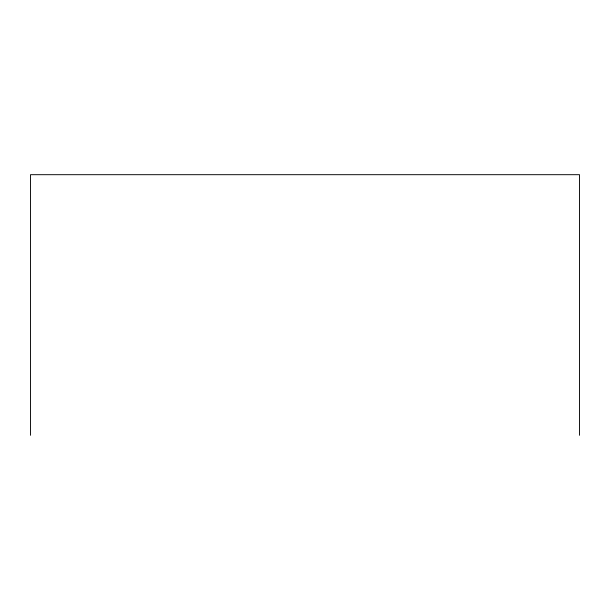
<?xml version="1.0" encoding="UTF-8"?>
<svg xmlns="http://www.w3.org/2000/svg" width="610" height="610" viewBox="0 0 610 610"><rect width="100%" height="100%" fill="white"/><g stroke="black" fill="none" stroke-linecap="round" stroke-linejoin="round"><path stroke-width="0.91" d="M579.5 435.311L579.5 174.689L30.5 174.689L30.5 435.311"/></g></svg>
